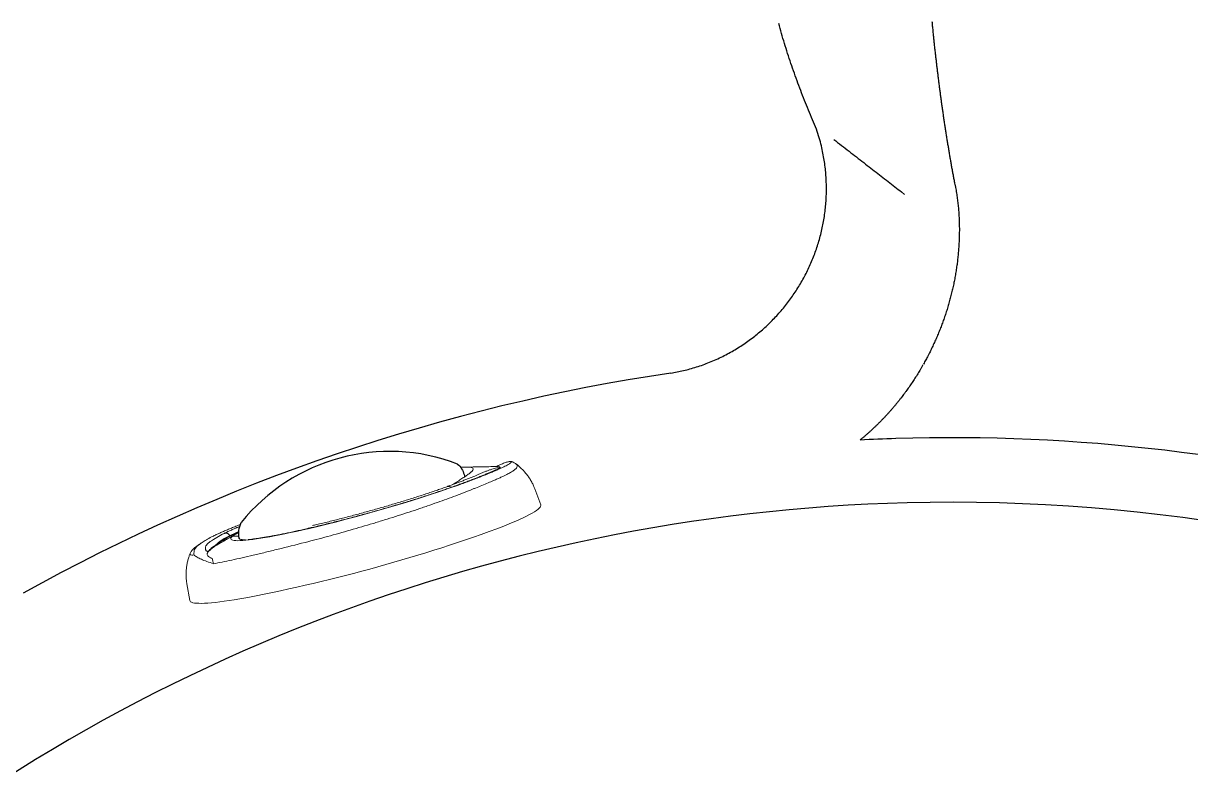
# Model space of a CAD drawing. Extents: x 527 to 614, y 487 to 635.
# Drawn here: x 568.21 to 590.93, y 525.26 to 539.93 of the extents above; entities that cross this region are included whole.
import ezdxf

# ---------------------------------------------------------------- set-up
doc = ezdxf.new("R2010")
doc.units = 0
doc.header["$MEASUREMENT"] = 0
doc.linetypes.add('SLD-Solid', pattern=[0])
doc.layers.add('1', color=4, linetype='Continuous')
doc.layers.add('DIM', color=3, linetype='Continuous')

# ---------------------------------------------------------------- blocks, each defined once
blk = doc.blocks.new('LL VIEW')
at = {"layer": '1', "color": 3, "linetype": 'SLD-Solid', "lineweight": 15}
for p, q in [((-2.547, 1.415), (-2.55, 1.414)), ((-2.454, 1.344), (-2.455, 1.345)), ((-2.377, 1.332), (-2.37, 1.333)), ((-2.363, 1.354), (-2.367, 1.353)), ((1.886, 1.152), (1.884, 1.152)), ((1.912, 1.147), (1.962, 1.119)), ((3.281, 1.226), (3.282, 1.225)), ((-0.938, 1.079), (-0.942, 1.079)), ((-0.85, 1.11), (-0.854, 1.11))]:
    blk.add_line(p, q, dxfattribs=at)
at = {"layer": '1', "color": 4, "linetype": 'SLD-Solid', "lineweight": 15}
for p, q in [((-3.508, 0.659), (-3.537, 0.329)), ((3.537, 0.329), (3.508, 0.659))]:
    blk.add_line(p, q, dxfattribs=at)
at = {"layer": '1', "color": 3, "linetype": 'SLD-Solid', "lineweight": 15, "flags": 128}
for points in [[(-2.638, 1.397), (-2.781, 1.357), (-2.825, 1.343)], [(2.355, 1.414), (2.369, 1.41), (2.4, 1.398), (2.424, 1.386), (2.442, 1.374), (2.452, 1.363), (2.455, 1.351), (2.452, 1.339), (2.441, 1.327), (2.424, 1.315)], [(-2.536, 1.315), (-2.568, 1.304), (-2.6, 1.294)], [(-0.955, 1.074), (-1.074, 1.079), (-1.19, 1.084), (-1.302, 1.09), (-1.411, 1.097), (-1.516, 1.104), (-1.617, 1.111), (-1.713, 1.119), (-1.804, 1.128), (-1.89, 1.137), (-1.971, 1.146), (-2.046, 1.156), (-2.116, 1.166), (-2.179, 1.176), (-2.236, 1.187), (-2.287, 1.198), (-2.331, 1.209), (-2.369, 1.221), (-2.4, 1.232), (-2.424, 1.244), (-2.442, 1.256), (-2.452, 1.268), (-2.455, 1.28), (-2.452, 1.292), (-2.441, 1.303), (-2.424, 1.315)], [(-2.451, 1.344), (-2.451, 1.344), (-2.451, 1.344)], [(-2.377, 1.315), (-2.361, 1.311), (-2.288, 1.291)], [(-2.29, 1.269), (-2.295, 1.263), (-2.298, 1.252), (-2.295, 1.24), (-2.284, 1.229), (-2.266, 1.217), (-2.242, 1.206), (-2.21, 1.194), (-2.185, 1.187)]]:
    blk.add_lwpolyline(points, dxfattribs=at)
at = {"layer": '1', "color": 4}
for points in [[(-2.292, 1.237, -0.180906), (-2.175, 1.531)], [(2.187, 1.522, -0.13592), (2.255, 1.291, -0.024849), (2.254, 1.246, -0.024849)]]:
    blk.add_lwpolyline(points, format="xyb", dxfattribs=at)
at = {"layer": '1', "color": 4, "linetype": 'SLD-Solid', "lineweight": 15, "flags": 128}
for points in [[(-2.594, 0.106), (-2.7, 0.117), (-2.801, 0.129), (-2.896, 0.141), (-2.985, 0.153), (-3.068, 0.165), (-3.144, 0.178), (-3.214, 0.191), (-3.278, 0.205), (-3.335, 0.219), (-3.385, 0.233), (-3.428, 0.247), (-3.464, 0.261), (-3.493, 0.275), (-3.514, 0.29), (-3.529, 0.305), (-3.536, 0.319), (-3.537, 0.329)], [(3.537, 0.329), (3.536, 0.319), (3.529, 0.305), (3.514, 0.29), (3.493, 0.275), (3.464, 0.261), (3.428, 0.247), (3.385, 0.233), (3.335, 0.219), (3.278, 0.205), (3.214, 0.191), (3.144, 0.178), (3.068, 0.165), (2.985, 0.153), (2.896, 0.141), (2.801, 0.129), (2.7, 0.117), (2.594, 0.106)]]:
    blk.add_lwpolyline(points, dxfattribs=at)
at = {"layer": '1', "color": 4}
blk.add_arc((0, -1.461), 3.699, 53.7545, 126.0152, dxfattribs=at)
at = {"layer": '1', "color": 3, "linetype": 'SLD-Solid', "lineweight": 15}
for centre, radius, start, end in [((1.781, -0.679), 2.171, 74.6675, 78.1845), ((-2.939, 1.162), 0.00522, 220.4073, 233.2025), ((-2.937, 1.171), 0.0149, 247.2287, 284.3334), ((-2.754, 1.243), 0.015, 190.61, 249.0521), ((-2.75, 1.244), 0.0151, 190.6552, 245.3671), ((-2.749, 1.245), 0.0157, 193.7589, 247.0196), ((0.131, 28.617), 27.564, 267.7529, 274.0859)]:
    blk.add_arc(centre, radius, start, end, dxfattribs=at)
at = {"layer": '1', "color": 4, "linetype": 'SLD-Solid', "lineweight": 15}
blk.add_arc((0, 31.714), 31.714, 265.3086, 274.6914, dxfattribs=at)
at = {"layer": '1', "color": 3, "linetype": 'SLD-Solid', "lineweight": 15}
for points, knots in [([(-3.1, 1.323), (-3.098, 1.325), (-3.075, 1.337), (-3.015, 1.358), (-2.92, 1.387), (-2.824, 1.41), (-2.754, 1.423), (-2.728, 1.427)], [0, 0, 0, 0, 0.039559, 0.312816, 0.578406, 0.845517, 1, 1, 1, 1]), ([(-2.202, 1.498), (-2.207, 1.498), (-2.247, 1.494), (-2.317, 1.487), (-2.408, 1.477), (-2.493, 1.466), (-2.573, 1.454), (-2.65, 1.442), (-2.698, 1.434), (-2.722, 1.429)], [0.1575401, 0.1575401, 0.1575401, 0.1575401, 0.1789395, 0.3258661, 0.4619292, 0.5899503, 0.7258364, 0.8624353, 1, 1, 1, 1]), ([(-2.548, 1.415), (-2.567, 1.412), (-2.598, 1.407), (-2.627, 1.4), (-2.638, 1.397)], [0, 0, 0, 0, 0.611911, 1, 1, 1, 1]), ([(-2.548, 1.415), (-2.546, 1.415), (-2.539, 1.417), (-2.526, 1.416), (-2.51, 1.411), (-2.495, 1.403), (-2.482, 1.392), (-2.471, 1.378), (-2.463, 1.362), (-2.46, 1.35), (-2.458, 1.344)], [0, 0, 0, 0, 0.052125, 0.187536, 0.322947, 0.458357, 0.593768, 0.729178, 0.864589, 1, 1, 1, 1]), ([(-2.224, 1.466), (-2.244, 1.464), (-2.291, 1.458), (-2.362, 1.448), (-2.437, 1.436), (-2.498, 1.425), (-2.534, 1.418), (-2.546, 1.415)], [0.4509415, 0.4509415, 0.4509415, 0.4509415, 0.5417985, 0.6661506, 0.7904406, 0.9260244, 1, 1, 1, 1]), ([(-2.451, 1.344), (-2.43, 1.348), (-2.373, 1.36), (-2.309, 1.37), (-2.267, 1.376)], [0, 0, 0, 0, 0.1641873, 0.439892, 0.439892, 0.439892, 0.439892]), ([(-2.268, 1.372), (-2.271, 1.371), (-2.299, 1.367), (-2.331, 1.361), (-2.358, 1.355), (-2.363, 1.354)], [0.8118485, 0.8118485, 0.8118485, 0.8118485, 0.8271855, 0.9683455, 1, 1, 1, 1]), ([(2.904, 1.276), (2.807, 1.3), (2.61, 1.35), (2.413, 1.4), (2.312, 1.426)], [0, 0, 0, 0, 0.490749, 1, 1, 1, 1]), ([(-3.227, 1.165), (-3.243, 1.168), (-3.275, 1.174), (-3.296, 1.188), (-3.302, 1.201), (-3.294, 1.21), (-3.291, 1.213)], [0, 0, 0, 0, 0.291564, 0.585258, 0.863829, 1, 1, 1, 1]), ([(-3.183, 1.294), (-3.191, 1.29), (-3.209, 1.282), (-3.233, 1.268), (-3.255, 1.252), (-3.274, 1.235), (-3.287, 1.222), (-3.292, 1.214), (-3.292, 1.214)], [0, 0, 0, 0, 0.233319, 0.479451, 0.680045, 0.849318, 0.997047, 1, 1, 1, 1]), ([(-3.227, 1.165), (-3.227, 1.175), (-3.226, 1.184), (-3.221, 1.202), (-3.217, 1.21), (-3.211, 1.218)], [0, 0, 0, 0, 0.5, 0.5, 1, 1, 1, 1]), ([(-2.904, 0.899), (-2.946, 0.927), (-2.984, 0.953), (-3.053, 1.002), (-3.084, 1.025), (-3.138, 1.069), (-3.161, 1.089), (-3.2, 1.128), (-3.216, 1.147), (-3.227, 1.165)], [0, 0, 0, 0, 0.25, 0.25, 0.5, 0.5, 0.75, 0.75, 1, 1, 1, 1]), ([(-3.211, 1.218), (-3.211, 1.221), (-3.208, 1.237), (-3.192, 1.263), (-3.157, 1.295), (-3.118, 1.314), (-3.1, 1.323)], [0, 0, 0, 0, 0.091232, 0.407251, 0.723303, 1, 1, 1, 1]), ([(-3.158, 1.305), (-3.159, 1.305), (-3.167, 1.302), (-3.173, 1.299), (-3.178, 1.296)], [0, 0, 0, 0, 0.195463, 1, 1, 1, 1]), ([(-3.13, 1.316), (-3.131, 1.316), (-3.14, 1.313), (-3.146, 1.31), (-3.151, 1.307)], [0, 0, 0, 0, 0.044733, 1, 1, 1, 1]), ([(-3.039, 1.349), (-3.061, 1.341), (-3.092, 1.33), (-3.122, 1.319), (-3.13, 1.316)], [0, 0, 0, 0, 0.716675, 1, 1, 1, 1]), ([(-2.982, 1.21), (-2.983, 1.204), (-2.982, 1.197), (-2.977, 1.185), (-2.975, 1.18), (-2.969, 1.173), (-2.966, 1.171), (-2.96, 1.166), (-2.958, 1.165), (-2.953, 1.162), (-2.951, 1.161), (-2.947, 1.159), (-2.945, 1.159), (-2.943, 1.158)], [0, 0, 0, 0, 0.5, 0.5, 0.75, 0.75, 0.875, 0.875, 0.9375, 0.9375, 0.96875, 0.96875, 1, 1, 1, 1]), ([(-2.955, 1.276), (-2.956, 1.274), (-2.969, 1.264), (-2.979, 1.243), (-2.981, 1.221), (-2.982, 1.21)], [0, 0, 0, 0, 0.063018, 0.531466, 1, 1, 1, 1]), ([(-2.928, 1.025), (-2.944, 1.036), (-2.955, 1.048), (-2.971, 1.07), (-2.976, 1.081), (-2.979, 1.114), (-2.966, 1.136), (-2.942, 1.157)], [0, 0, 0, 0, 0.25, 0.25, 0.5, 0.5, 1, 1, 1, 1]), ([(-2.825, 1.342), (-2.844, 1.336), (-2.884, 1.323), (-2.927, 1.301), (-2.946, 1.284), (-2.955, 1.276)], [0, 0, 0, 0, 0.309596, 0.679773, 1, 1, 1, 1]), ([(-2.943, 1.158), (-2.929, 1.168), (-2.915, 1.177), (-2.888, 1.193), (-2.874, 1.201), (-2.86, 1.209)], [0, 0, 0, 0, 0.5, 0.5, 1, 1, 1, 1]), ([(-2.844, 1.203), (-2.859, 1.196), (-2.874, 1.189), (-2.902, 1.173), (-2.917, 1.165), (-2.933, 1.157)], [0, 0, 0, 0, 0.5, 0.5, 1, 1, 1, 1]), ([(-2.844, 1.203), (-2.847, 1.202), (-2.85, 1.202), (-2.856, 1.204), (-2.858, 1.206), (-2.86, 1.209)], [0, 0, 0, 0, 0.5, 0.5, 1, 1, 1, 1]), ([(-2.797, 1.219), (-2.803, 1.217), (-2.813, 1.215), (-2.826, 1.21), (-2.834, 1.207), (-2.839, 1.205), (-2.842, 1.204), (-2.844, 1.203), (-2.844, 1.203)], [0, 0, 0, 0, 0.344772, 0.653034, 0.807047, 0.884145, 0.961127, 1, 1, 1, 1]), ([(-2.376, 1.333), (-2.449, 1.313), (-2.589, 1.275), (-2.73, 1.237), (-2.797, 1.219)], [0, 0, 0, 0, 0.522925, 1, 1, 1, 1]), ([(-2.765, 1.241), (-2.727, 1.265), (-2.682, 1.285), (-2.578, 1.319), (-2.52, 1.333), (-2.455, 1.344)], [0, 0, 0, 0, 0.5, 0.5, 1, 1, 1, 1]), ([(-2.6, 1.294), (-2.603, 1.293), (-2.622, 1.288), (-2.669, 1.27), (-2.711, 1.251), (-2.735, 1.236), (-2.736, 1.236)], [0, 0, 0, 0, 0.057165, 0.360726, 0.968134, 1, 1, 1, 1]), ([(-2.364, 1.353), (-2.364, 1.353), (-2.392, 1.349), (-2.443, 1.338), (-2.505, 1.324), (-2.539, 1.313), (-2.551, 1.309)], [0, 0, 0, 0, 0.008953, 0.418146, 0.792332, 1, 1, 1, 1]), ([(-2.551, 1.31), (-2.55, 1.31), (-2.546, 1.312), (-2.541, 1.313), (-2.536, 1.314)], [0, 0, 0, 0, 0.156106, 1, 1, 1, 1]), ([(-2.454, 1.344), (-2.454, 1.343), (-2.453, 1.341), (-2.452, 1.338), (-2.451, 1.337), (-2.45, 1.336)], [0, 0, 0, 0, 0.353313, 0.708771, 1, 1, 1, 1]), ([(-2.451, 1.344), (-2.451, 1.344), (-2.451, 1.342), (-2.45, 1.339), (-2.448, 1.337), (-2.447, 1.337)], [0, 0, 0, 0, 0.140735, 0.729062, 1, 1, 1, 1]), ([(-2.424, 1.315), (-2.424, 1.315), (-2.424, 1.315), (-2.424, 1.315), (-2.423, 1.315), (-2.423, 1.316), (-2.423, 1.316)], [0, 0, 0, 0, 0.00000021962, 0.00000021962, 0.00000021962, 0.00008066624, 0.00008066624, 0.00008066624, 0.00008066624]), ([(-2.423, 1.316), (-2.421, 1.316), (-2.417, 1.319), (-2.408, 1.323), (-2.396, 1.328), (-2.384, 1.33), (-2.377, 1.332)], [0, 0, 0, 0, 0.133422, 0.400451, 0.667232, 1, 1, 1, 1]), ([(-2.275, 1.351), (-2.29, 1.349), (-2.32, 1.345), (-2.352, 1.34), (-2.368, 1.335), (-2.37, 1.334)], [0.7894342, 0.7894342, 0.7894342, 0.7894342, 0.8774921, 0.9801081, 1, 1, 1, 1]), ([(-2.363, 1.354), (-2.36, 1.355), (-2.348, 1.357), (-2.331, 1.355), (-2.32, 1.348), (-2.316, 1.345)], [0, 0, 0, 0, 0.220858, 0.749221, 1, 1, 1, 1]), ([(-0.943, 1.079), (-0.956, 1.08), (-1.007, 1.082), (-1.094, 1.085), (-1.202, 1.091), (-1.306, 1.096), (-1.407, 1.102), (-1.504, 1.109), (-1.598, 1.116), (-1.687, 1.124), (-1.772, 1.131), (-1.852, 1.14), (-1.927, 1.148), (-1.997, 1.157), (-2.062, 1.166), (-2.107, 1.173), (-2.128, 1.177), (-2.132, 1.178)], [0, 0, 0, 0, 0.027211, 0.101149, 0.175073, 0.248969, 0.322832, 0.396654, 0.470427, 0.544138, 0.617772, 0.69131, 0.764724, 0.837979, 0.911025, 0.983791, 1, 1, 1, 1]), ([(1.884, 1.153), (1.871, 1.152), (1.828, 1.148), (1.75, 1.142), (1.649, 1.135), (1.544, 1.129), (1.435, 1.123), (1.324, 1.117), (1.209, 1.113), (1.093, 1.108), (0.973, 1.104), (0.852, 1.101), (0.729, 1.098), (0.605, 1.095), (0.479, 1.094), (0.353, 1.093), (0.226, 1.092), (0.099, 1.092), (-0.028, 1.092), (-0.154, 1.093), (-0.28, 1.095), (-0.404, 1.097), (-0.528, 1.1), (-0.649, 1.103), (-0.757, 1.107), (-0.823, 1.109), (-0.851, 1.11)], [0, 0, 0, 0, 0.016754, 0.059939, 0.103152, 0.146396, 0.189663, 0.232951, 0.276255, 0.319572, 0.362901, 0.406238, 0.449583, 0.492934, 0.536289, 0.579648, 0.623009, 0.666372, 0.709735, 0.753097, 0.796457, 0.839815, 0.883168, 0.926517, 0.969859, 1, 1, 1, 1]), ([(2.517, 1.218), (2.5, 1.216), (2.46, 1.211), (2.392, 1.202), (2.319, 1.194), (2.242, 1.186), (2.163, 1.178), (2.076, 1.17), (1.983, 1.161), (1.917, 1.156), (1.884, 1.153)], [0, 0, 0, 0, 0.107775, 0.240468, 0.373451, 0.489034, 0.611568, 0.734167, 0.868208, 1, 1, 1, 1]), ([(1.912, 1.147), (1.908, 1.148), (1.9, 1.152), (1.89, 1.154), (1.885, 1.153), (1.884, 1.152)], [0, 0, 0, 0, 0.443829, 0.887667, 1, 1, 1, 1]), ([(1.909, 1.146), (1.905, 1.148), (1.898, 1.152), (1.889, 1.154), (1.884, 1.153), (1.884, 1.152)], [0, 0, 0, 0, 0.469536, 0.939077, 1, 1, 1, 1]), ([(1.912, 1.147), (1.912, 1.147), (1.912, 1.147), (1.912, 1.147), (1.911, 1.146), (1.91, 1.146), (1.909, 1.146)], [0, 0, 0, 0, 0.00000174994, 0.00000174994, 0.00000174994, 0.00006689191, 0.00006689191, 0.00006689191, 0.00006689191]), ([(2.423, 1.315), (2.421, 1.314), (2.417, 1.311), (2.408, 1.307), (2.384, 1.295), (2.339, 1.276), (2.261, 1.249), (2.172, 1.219), (2.084, 1.191), (2.019, 1.171), (1.99, 1.162)], [0, 0, 0, 0, 0.025032, 0.075132, 0.125185, 0.325727, 0.526319, 0.697449, 0.86858, 1, 1, 1, 1]), ([(2.963, 1.232), (2.95, 1.23), (2.921, 1.224), (2.871, 1.216), (2.812, 1.207), (2.746, 1.198), (2.675, 1.188), (2.599, 1.179), (2.521, 1.17), (2.44, 1.162), (2.357, 1.153), (2.265, 1.144), (2.17, 1.136), (2.104, 1.13), (2.073, 1.127)], [0, 0, 0, 0, 0.0719287, 0.1572558, 0.2436245, 0.3306792, 0.4181387, 0.5057709, 0.5933389, 0.669886, 0.7507485, 0.8326465, 0.9208993, 1, 1, 1, 1]), ([(3.211, 1.289), (3.21, 1.286), (3.208, 1.283), (3.2, 1.278), (3.195, 1.275), (3.174, 1.266), (3.155, 1.259), (3.105, 1.246), (3.074, 1.239), (3.019, 1.229), (3, 1.225), (2.957, 1.218), (2.935, 1.215), (2.887, 1.207), (2.862, 1.204), (2.809, 1.196), (2.781, 1.193), (2.693, 1.182), (2.63, 1.174), (2.527, 1.163), (2.492, 1.159), (2.419, 1.152), (2.381, 1.148), (2.323, 1.143), (2.303, 1.141), (2.264, 1.137), (2.243, 1.136), (2.212, 1.133), (2.202, 1.132), (2.181, 1.13), (2.171, 1.129), (2.139, 1.126), (2.118, 1.125), (2.097, 1.123)], [0, 0, 0, 0, 0.0625, 0.0625, 0.125, 0.125, 0.25, 0.25, 0.375, 0.375, 0.4375, 0.4375, 0.5, 0.5, 0.5625, 0.5625, 0.625, 0.625, 0.75, 0.75, 0.8125, 0.8125, 0.875, 0.875, 0.90625, 0.90625, 0.9375, 0.9375, 0.953125, 0.953125, 0.96875, 0.96875, 1, 1, 1, 1]), ([(3.282, 1.225), (3.286, 1.22), (3.299, 1.205), (3.3, 1.182), (3.287, 1.157), (3.256, 1.135), (3.207, 1.113), (3.142, 1.093), (3.071, 1.077), (3, 1.063), (2.933, 1.051), (2.859, 1.039), (2.77, 1.026), (2.662, 1.012), (2.535, 0.996), (2.425, 0.983), (2.357, 0.976), (2.338, 0.973)], [0, 0, 0, 0, 0.044464, 0.12554, 0.206619, 0.289647, 0.372681, 0.453585, 0.534907, 0.58848, 0.642053, 0.696075, 0.750099, 0.823133, 0.89643, 0.969462, 1, 1, 1, 1]), ([(2.424, 1.315), (2.424, 1.315), (2.424, 1.315), (2.424, 1.315), (2.423, 1.315), (2.423, 1.315), (2.423, 1.315)], [0, 0, 0, 0, 0.00000021962, 0.00000021962, 0.00000021962, 0.00008066624, 0.00008066624, 0.00008066624, 0.00008066624]), ([(2.974, 1.234), (2.971, 1.235), (2.956, 1.24), (2.925, 1.245), (2.88, 1.25), (2.829, 1.251), (2.774, 1.249), (2.714, 1.244), (2.651, 1.237), (2.586, 1.229), (2.54, 1.222), (2.519, 1.218)], [0, 0, 0, 0, 0.030377, 0.146232, 0.280243, 0.41083, 0.535936, 0.65853, 0.77994, 0.898647, 1, 1, 1, 1]), ([(3.169, 1.304), (3.16, 1.305), (3.142, 1.306), (3.111, 1.306), (3.074, 1.303), (3.033, 1.299), (2.988, 1.293), (2.945, 1.286), (2.914, 1.28), (2.901, 1.277)], [0, 0, 0, 0, 0.14494, 0.305104, 0.457406, 0.618415, 0.755962, 0.898611, 1, 1, 1, 1]), ([(2.916, 1.272), (2.913, 1.273), (2.909, 1.274), (2.906, 1.275), (2.904, 1.275)], [0, 0, 0, 0, 0.601477, 1, 1, 1, 1]), ([(2.961, 1.25), (2.959, 1.253), (2.953, 1.261), (2.93, 1.268), (2.916, 1.272)], [0, 0, 0, 0, 0.381046, 1, 1, 1, 1]), ([(2.963, 1.238), (2.965, 1.24), (2.968, 1.244), (2.963, 1.248), (2.961, 1.25)], [0, 0, 0, 0, 0.56768, 1, 1, 1, 1]), ([(3.222, 1.285), (3.222, 1.285), (3.217, 1.289), (3.207, 1.294), (3.194, 1.3), (3.182, 1.302), (3.173, 1.304), (3.169, 1.304), (3.168, 1.304)], [0, 0, 0, 0, 0.0088294, 0.2008151, 0.4032662, 0.6326325, 0.914201, 1, 1, 1, 1]), ([(3.282, 1.227), (3.276, 1.234), (3.263, 1.249), (3.243, 1.268), (3.228, 1.279), (3.221, 1.284)], [0, 0, 0, 0, 0.282989, 0.685908, 1, 1, 1, 1]), ([(-2.9, 0.992), (-2.9, 0.993), (-2.9, 0.995), (-2.901, 0.998), (-2.902, 1), (-2.904, 1.005), (-2.907, 1.007), (-2.915, 1.016), (-2.921, 1.021), (-2.928, 1.025)], [0, 0, 0, 0, 0.125, 0.125, 0.25, 0.25, 0.5, 0.5, 1, 1, 1, 1]), ([(-2.9, 0.992), (-2.902, 0.984), (-2.905, 0.973), (-2.907, 0.949), (-2.907, 0.94), (-2.907, 0.926), (-2.906, 0.921), (-2.905, 0.91), (-2.905, 0.905), (-2.904, 0.899)], [0, 0, 0, 0, 0.5, 0.5, 0.75, 0.75, 0.875, 0.875, 1, 1, 1, 1]), ([(2.338, 0.973), (2.283, 0.967), (2.227, 0.96), (2.112, 0.948), (2.052, 0.942), (1.87, 0.925), (1.743, 0.914), (1.543, 0.9), (1.475, 0.895), (1.37, 0.888), (1.335, 0.886), (1.264, 0.882), (1.228, 0.879), (1.048, 0.869), (0.902, 0.862), (0.677, 0.853), (0.601, 0.85), (0.487, 0.846), (0.448, 0.845), (0.371, 0.842), (0.333, 0.841), (0.141, 0.836), (-0.012, 0.833), (-0.319, 0.829), (-0.472, 0.828), (-0.701, 0.828), (-0.777, 0.828), (-0.928, 0.83), (-1.002, 0.83), (-1.076, 0.832)], [0, 0, 0, 0, 0.0625, 0.0625, 0.125, 0.125, 0.25, 0.25, 0.3125, 0.3125, 0.34375, 0.34375, 0.375, 0.375, 0.5, 0.5, 0.5625, 0.5625, 0.59375, 0.59375, 0.625, 0.625, 0.75, 0.75, 0.875, 0.875, 0.9375, 0.9375, 1, 1, 1, 1]), ([(-0.943, 1.079), (-0.944, 1.079), (-0.948, 1.08), (-0.952, 1.076), (-0.955, 1.074)], [0, 0, 0, 0, 0.275678, 1, 1, 1, 1]), ([(-0.938, 1.078), (-0.939, 1.079), (-0.943, 1.08), (-0.947, 1.076), (-0.95, 1.074)], [0, 0, 0, 0, 0.279919, 1, 1, 1, 1]), ([(2.072, 1.127), (2.059, 1.126), (2.014, 1.123), (1.933, 1.116), (1.827, 1.109), (1.718, 1.102), (1.605, 1.096), (1.489, 1.09), (1.37, 1.084), (1.248, 1.079), (1.124, 1.075), (0.998, 1.071), (0.87, 1.068), (0.74, 1.065), (0.609, 1.063), (0.477, 1.061), (0.344, 1.06), (0.211, 1.059), (0.078, 1.059), (-0.055, 1.06), (-0.188, 1.061), (-0.32, 1.063), (-0.451, 1.065), (-0.58, 1.068), (-0.708, 1.071), (-0.828, 1.075), (-0.903, 1.078), (-0.938, 1.079)], [0, 0, 0, 0, 0.015726, 0.056892, 0.098084, 0.1393, 0.180538, 0.221793, 0.263062, 0.304344, 0.345635, 0.386934, 0.42824, 0.469551, 0.510867, 0.552187, 0.593509, 0.634832, 0.676157, 0.717482, 0.758806, 0.800128, 0.841449, 0.882766, 0.924079, 0.965387, 1, 1, 1, 1]), ([(2.072, 1.127), (2.074, 1.127), (2.082, 1.128), (2.089, 1.125), (2.095, 1.123)], [0, 0, 0, 0, 0.320621, 1, 1, 1, 1]), ([(2.073, 1.127), (2.075, 1.127), (2.083, 1.128), (2.091, 1.125), (2.096, 1.123)], [0, 0, 0, 0, 0.330579, 1, 1, 1, 1]), ([(2.097, 1.123), (2.096, 1.123), (2.096, 1.123), (2.096, 1.123), (2.095, 1.123), (2.095, 1.123), (2.095, 1.123)], [0, 0, 0, 0, 0.00001552588, 0.00001552588, 0.00001552588, 0.00004717277, 0.00004717277, 0.00004717277, 0.00004717277]), ([(-1.076, 0.832), (-1.265, 0.835), (-1.446, 0.839), (-1.706, 0.845), (-1.791, 0.848), (-1.916, 0.851), (-1.957, 0.853), (-2.037, 0.855), (-2.077, 0.857), (-2.27, 0.864), (-2.414, 0.87), (-2.612, 0.88), (-2.675, 0.884), (-2.794, 0.891), (-2.851, 0.895), (-2.904, 0.899)], [0, 0, 0, 0, 0.25, 0.25, 0.375, 0.375, 0.4375, 0.4375, 0.5, 0.5, 0.75, 0.75, 0.875, 0.875, 1, 1, 1, 1])]:
    blk.add_open_spline(points, degree=3, knots=knots, dxfattribs=at)
at = {"layer": '1', "color": 4, "linetype": 'SLD-Solid', "lineweight": 15}
for points, knots in [([(-3.292, 1.213), (-3.304, 1.197), (-3.331, 1.161), (-3.368, 1.101), (-3.404, 1.035), (-3.435, 0.965), (-3.462, 0.89), (-3.484, 0.812), (-3.5, 0.733), (-3.505, 0.682), (-3.507, 0.659)], [0, 0, 0, 0, 0.101862, 0.227571, 0.353633, 0.479901, 0.606269, 0.746003, 0.884368, 1, 1, 1, 1]), ([(3.507, 0.659), (3.505, 0.681), (3.501, 0.729), (3.486, 0.803), (3.466, 0.879), (3.44, 0.952), (3.41, 1.023), (3.375, 1.09), (3.336, 1.153), (3.305, 1.199), (3.286, 1.222), (3.283, 1.226)], [0, 0, 0, 0, 0.1055938, 0.233073, 0.3592998, 0.4843251, 0.6081842, 0.7308905, 0.8524138, 0.9727021, 1, 1, 1, 1])]:
    blk.add_open_spline(points, degree=3, knots=knots, dxfattribs=at)
at = {"layer": '1', "color": 3, "linetype": 'SLD-Solid', "lineweight": 15}
for points in [[(-2.933, 1.157), (-2.936, 1.156), (-2.94, 1.156), (-2.943, 1.158)], [(-2.86, 1.209), (-2.833, 1.223), (-2.802, 1.233), (-2.769, 1.24)], [(-2.769, 1.24), (-2.768, 1.24), (-2.766, 1.241), (-2.765, 1.241)], [(-2.458, 1.344), (-2.457, 1.344), (-2.456, 1.344), (-2.455, 1.345)], [(-2.455, 1.344), (-2.454, 1.344), (-2.452, 1.344), (-2.451, 1.344)], [(-2.378, 1.315), (-2.393, 1.319), (-2.409, 1.319), (-2.424, 1.315)], [(-2.377, 1.315), (-2.378, 1.315), (-2.378, 1.315), (-2.378, 1.315)], [(-0.95, 1.074), (-0.952, 1.074), (-0.953, 1.074), (-0.955, 1.074)]]:
    blk.add_open_spline(points, degree=3, dxfattribs=at)
blk = doc.blocks.new('VANGUARD')
at = {"layer": '1', "color": 3, "linetype": 'Continuous'}
for points in [[(59.444, 31.76), (59.436, 31.803, -0.000319), (59.428, 31.844, -0.000319), (59.42, 31.885, -0.000321), (59.413, 31.927, -0.000329), (59.405, 31.968, -0.000331), (59.397, 32.01, -0.000328), (59.39, 32.051, -0.000327), (59.382, 32.093, -0.000326), (59.375, 32.134, -0.000326), (59.368, 32.176, -0.000325), (59.361, 32.217, -0.000324), (59.353, 32.259, -0.000323), (59.346, 32.3, -0.000322), (59.339, 32.342, -0.000321), (59.332, 32.383, -0.000321), (59.325, 32.425, -0.00032), (59.318, 32.466, -0.000319), (59.311, 32.508, -0.000318), (59.304, 32.55, -0.000317), (59.297, 32.591, -0.000316), (59.291, 32.633, -0.000316), (59.284, 32.674, -0.000315), (59.277, 32.716, -0.000314), (59.271, 32.758, -0.000313), (59.264, 32.799, -0.000312), (59.258, 32.841, -0.000311), (59.251, 32.883, -0.000311), (59.245, 32.924, -0.00031), (59.239, 32.966, -0.000309), (59.232, 33.008, -0.000308), (59.226, 33.049, -0.000307), (59.22, 33.091, -0.000306), (59.214, 33.133, -0.000306), (59.208, 33.175, -0.000305), (59.202, 33.216, -0.000304), (59.196, 33.258, -0.000304), (59.19, 33.3, -0.000303), (59.184, 33.342, -0.000303), (59.178, 33.383, -0.000302), (59.173, 33.425, -0.000302), (59.167, 33.467, -0.000301), (59.161, 33.509, -0.000301), (59.156, 33.55, -0.0003), (59.15, 33.592, -0.0003), (59.145, 33.634, -0.000299), (59.139, 33.676, -0.000299), (59.134, 33.718, -0.000298), (59.128, 33.759, -0.000298), (59.123, 33.801, -0.000297), (59.118, 33.843, -0.000297), (59.113, 33.885, -0.000296), (59.107, 33.927, -0.000296), (59.102, 33.969, -0.000295), (59.097, 34.01, -0.000295), (59.092, 34.052, -0.000294), (59.087, 34.094, -0.000294), (59.082, 34.136, -0.000293), (59.078, 34.178, -0.000293), (59.073, 34.22, -0.000292), (59.068, 34.262, -0.000292), (59.063, 34.304, -0.000291), (59.059, 34.346, -0.000291), (59.054, 34.387, -0.00029), (59.049, 34.429, -0.00029), (59.045, 34.471, -0.000289), (59.04, 34.513, -0.000289), (59.036, 34.555, -0.000288), (59.032, 34.597, -0.000288), (59.027, 34.639, -0.000287), (59.023, 34.681, -0.000286), (59.019, 34.723, -0.000286), (59.015, 34.765, -0.000286), (59.011, 34.807, -0.000285), (59.006, 34.849, -0.000285), (59.002, 34.891, -0.000285), (58.998, 34.933, -0.000285)], [(59.445, 31.755), (59.453, 31.711, -0.00309), (59.462, 31.656, -0.002927), (59.471, 31.603, -0.002914), (59.478, 31.55, -0.002885), (59.485, 31.497, -0.002865), (59.492, 31.445, -0.002846), (59.498, 31.392, -0.002829), (59.503, 31.339, -0.002808), (59.508, 31.286, -0.002791), (59.512, 31.234, -0.002774), (59.516, 31.181, -0.002756), (59.519, 31.128, -0.002739), (59.521, 31.075, -0.002724), (59.523, 31.023, -0.002707), (59.524, 30.97, -0.002694), (59.525, 30.918, -0.002678), (59.525, 30.865, -0.002664), (59.524, 30.813, -0.00265), (59.523, 30.76, -0.002635), (59.521, 30.708, -0.002617), (59.519, 30.656, -0.002602), (59.517, 30.604, -0.002586), (59.513, 30.552, -0.002572), (59.51, 30.5, -0.002555), (59.505, 30.448, -0.002542), (59.501, 30.396, -0.002526), (59.495, 30.344, -0.002513), (59.489, 30.293, -0.002499), (59.483, 30.241, -0.002486), (59.476, 30.19, -0.002472), (59.469, 30.139, -0.00246), (59.461, 30.088, -0.002447), (59.453, 30.037, -0.002435), (59.444, 29.986, -0.002423), (59.435, 29.936, -0.002413), (59.425, 29.885, -0.002401), (59.415, 29.835, -0.002391), (59.404, 29.785, -0.002382), (59.393, 29.735, -0.002377), (59.381, 29.685, -0.002374), (59.369, 29.635, -0.00237), (59.356, 29.585, -0.002366), (59.343, 29.536, -0.002363), (59.33, 29.486, -0.002359), (59.316, 29.437, -0.002356), (59.301, 29.388, -0.002353), (59.286, 29.339, -0.002349), (59.271, 29.29, -0.002346), (59.255, 29.242, -0.002344), (59.239, 29.193, -0.00234), (59.222, 29.145, -0.002337), (59.205, 29.097, -0.002333), (59.187, 29.049, -0.002332), (59.169, 29.001, -0.002333), (59.15, 28.954, -0.002324), (59.131, 28.906, -0.002311), (59.112, 28.859, -0.00233), (59.092, 28.812, -0.002362), (59.072, 28.765, -0.002291), (59.051, 28.719, -0.002178), (59.03, 28.673, -0.002407), (59.008, 28.625, -0.002718), (58.985, 28.578, -0.002036), (58.965, 28.536, -0.000831), (58.945, 28.496, -0.003296), (58.916, 28.439, -0.004935), (58.874, 28.361, -0.002445), (58.826, 28.272, -0.002445)], [(58.818, 28.259), (58.796, 28.221, -0.002447), (58.769, 28.174, -0.002336), (58.743, 28.13, -0.002336), (58.716, 28.087, -0.002336), (58.689, 28.043, -0.002339), (58.661, 28, -0.002343), (58.633, 27.957, -0.00235), (58.605, 27.914, -0.002361), (58.576, 27.871, -0.002371), (58.547, 27.829, -0.002382), (58.517, 27.787, -0.002392), (58.487, 27.745, -0.002404), (58.456, 27.703, -0.002414), (58.425, 27.662, -0.002427), (58.394, 27.621, -0.002438), (58.362, 27.58, -0.002451), (58.329, 27.54, -0.002464), (58.297, 27.499, -0.002477), (58.264, 27.459, -0.00249), (58.23, 27.42, -0.002504), (58.196, 27.38, -0.002517), (58.162, 27.341, -0.002533), (58.127, 27.303, -0.002547), (58.091, 27.264, -0.002563), (58.056, 27.226, -0.00258), (58.02, 27.189, -0.002598), (57.983, 27.151, -0.002614), (57.946, 27.114, -0.002632), (57.909, 27.078, -0.002649), (57.871, 27.041, -0.002667), (57.832, 27.005, -0.002683), (57.794, 26.97, -0.002702), (57.754, 26.934, -0.002719), (57.715, 26.9, -0.002737), (57.675, 26.865, -0.002752), (57.634, 26.831, -0.002748), (57.593, 26.798, -0.002789)]]:
    blk.add_lwpolyline(points, format="xyb", dxfattribs=at)
at = {"layer": '1', "color": 2}
for points in [[(56.71, 32.934), (56.69, 32.981), (56.669, 33.028), (56.649, 33.075), (56.629, 33.122), (56.609, 33.17), (56.59, 33.217), (56.57, 33.264), (56.551, 33.312), (56.532, 33.359), (56.513, 33.406), (56.494, 33.454), (56.475, 33.502), (56.457, 33.549), (56.439, 33.597), (56.42, 33.645), (56.402, 33.692), (56.385, 33.74), (56.367, 33.788), (56.349, 33.836), (56.332, 33.884), (56.315, 33.932), (56.298, 33.981), (56.281, 34.029), (56.265, 34.077), (56.248, 34.125), (56.232, 34.174), (56.216, 34.222), (56.2, 34.27), (56.184, 34.319), (56.169, 34.367), (56.153, 34.416), (56.138, 34.465), (56.123, 34.513), (56.108, 34.562), (56.094, 34.611), (56.079, 34.66), (56.065, 34.709), (56.051, 34.757), (56.037, 34.806), (56.023, 34.855), (56.01, 34.904)], [(53.911, 28.101), (53.942, 28.106), (53.973, 28.111), (54.004, 28.117), (54.035, 28.123), (54.065, 28.129), (54.096, 28.136), (54.128, 28.143), (54.159, 28.15), (54.19, 28.158), (54.221, 28.165), (54.252, 28.173), (54.284, 28.182), (54.315, 28.191), (54.347, 28.2), (54.378, 28.209), (54.41, 28.219), (54.442, 28.229), (54.474, 28.239), (54.506, 28.25), (54.538, 28.262), (54.57, 28.273), (54.602, 28.285), (54.634, 28.297), (54.667, 28.31), (54.699, 28.323), (54.731, 28.337), (54.763, 28.351), (54.795, 28.365), (54.827, 28.379), (54.859, 28.394), (54.89, 28.409), (54.921, 28.424), (54.952, 28.44), (54.982, 28.456), (55.013, 28.472), (55.043, 28.488), (55.072, 28.504), (55.102, 28.521), (55.131, 28.538), (55.16, 28.555), (55.189, 28.572), (55.217, 28.59), (55.245, 28.608), (55.274, 28.626), (55.301, 28.644), (55.329, 28.662), (55.357, 28.681), (55.384, 28.7), (55.411, 28.719), (55.438, 28.739), (55.464, 28.758), (55.491, 28.778), (55.517, 28.798), (55.543, 28.818), (55.568, 28.839), (55.594, 28.859), (55.619, 28.88), (55.644, 28.901), (55.669, 28.922), (55.694, 28.944), (55.718, 28.966), (55.742, 28.987), (55.766, 29.009), (55.79, 29.032), (55.814, 29.054), (55.837, 29.077), (55.86, 29.1), (55.883, 29.123), (55.906, 29.146), (55.928, 29.169), (55.951, 29.193), (55.973, 29.217), (55.995, 29.241), (56.016, 29.265), (56.038, 29.29), (56.059, 29.314), (56.08, 29.339), (56.101, 29.364), (56.121, 29.389), (56.142, 29.414), (56.162, 29.44), (56.181, 29.465), (56.201, 29.491), (56.22, 29.517), (56.239, 29.543), (56.258, 29.569), (56.277, 29.595), (56.295, 29.622), (56.313, 29.648), (56.331, 29.675), (56.349, 29.702), (56.366, 29.729), (56.383, 29.756), (56.4, 29.784), (56.417, 29.811), (56.434, 29.839), (56.45, 29.867), (56.466, 29.895), (56.482, 29.923), (56.497, 29.951), (56.512, 29.98), (56.527, 30.008), (56.542, 30.037), (56.557, 30.066), (56.571, 30.095), (56.585, 30.124), (56.599, 30.153), (56.612, 30.182), (56.625, 30.212), (56.638, 30.241), (56.651, 30.271), (56.663, 30.301), (56.676, 30.33), (56.688, 30.361), (56.699, 30.391), (56.711, 30.421), (56.722, 30.452), (56.733, 30.482), (56.744, 30.513), (56.754, 30.544), (56.764, 30.575), (56.774, 30.606), (56.784, 30.637), (56.793, 30.669), (56.802, 30.7), (56.811, 30.732), (56.82, 30.763), (56.828, 30.795), (56.836, 30.827), (56.843, 30.859), (56.851, 30.891), (56.858, 30.923), (56.865, 30.955), (56.871, 30.987), (56.877, 31.019), (56.883, 31.051), (56.889, 31.084), (56.894, 31.116), (56.899, 31.149), (56.904, 31.182), (56.909, 31.214), (56.913, 31.247), (56.917, 31.28), (56.92, 31.313), (56.924, 31.346), (56.926, 31.379), (56.929, 31.412), (56.932, 31.446), (56.934, 31.479), (56.935, 31.512), (56.937, 31.545), (56.938, 31.579), (56.939, 31.612), (56.939, 31.645), (56.94, 31.678), (56.939, 31.711), (56.939, 31.745), (56.938, 31.778), (56.937, 31.811), (56.936, 31.844), (56.934, 31.877), (56.932, 31.91), (56.93, 31.943), (56.928, 31.977), (56.925, 32.01), (56.922, 32.043), (56.918, 32.076), (56.914, 32.109), (56.91, 32.142), (56.906, 32.175), (56.901, 32.209), (56.896, 32.242), (56.89, 32.275), (56.885, 32.309), (56.878, 32.343), (56.872, 32.378), (56.865, 32.413), (56.857, 32.449), (56.849, 32.485), (56.84, 32.522), (56.831, 32.56), (56.821, 32.598), (56.81, 32.636), (56.799, 32.676), (56.787, 32.717), (56.773, 32.758), (56.759, 32.8), (56.744, 32.844), (56.71, 32.934)]]:
    blk.add_lwpolyline(points, dxfattribs=at)
at = {"layer": '1', "color": 3, "linetype": 'Continuous'}
blk.add_lwpolyline([(57.081, 32.647), (57.119, 32.618), (57.156, 32.588), (57.194, 32.559), (57.231, 32.53), (57.268, 32.501), (57.305, 32.473), (57.342, 32.444), (57.379, 32.416), (57.415, 32.388), (57.451, 32.359), (57.487, 32.332), (57.523, 32.304), (57.558, 32.276), (57.593, 32.249), (57.629, 32.221), (57.664, 32.194), (57.699, 32.167), (57.733, 32.14), (57.768, 32.113), (57.802, 32.087), (57.836, 32.06), (57.87, 32.034), (57.904, 32.007), (57.938, 31.981), (57.972, 31.955), (58.005, 31.929), (58.039, 31.903), (58.072, 31.877), (58.105, 31.852), (58.138, 31.826), (58.171, 31.8), (58.203, 31.775), (58.236, 31.75), (58.268, 31.724), (58.301, 31.699), (58.333, 31.674), (58.365, 31.649), (58.397, 31.624), (58.461, 31.575)], dxfattribs=at)
at = {"layer": '1', "color": 2}
for radius, start, end in [(37.136, 98.4509, 119.0915), (35.474, 74.8033, 91.7415)]:
    blk.add_arc((59.369, -8.632), radius, start, end, dxfattribs=at)
at = {"layer": '1', "color": 3, "linetype": 'Continuous'}
for radius, start, end in [(35.474, 91.7415, 92.869), (34.219, 91.4363, 132.2578), (34.219, 67.4486, 91.4363)]:
    blk.add_arc((59.369, -8.632), radius, start, end, dxfattribs=at)
at = {"layer": 'DIM', "rotation": 15.25765135692002}
blk.add_blockref('LL VIEW', (48.054, 24.287), dxfattribs=at)

msp = doc.modelspace()

# ---------------------------------------------------------------- block references
at = {"layer": '1'}
msp.add_blockref('VANGUARD', (526.9, 505.027), dxfattribs=at)

doc.saveas('drawing.dxf')
